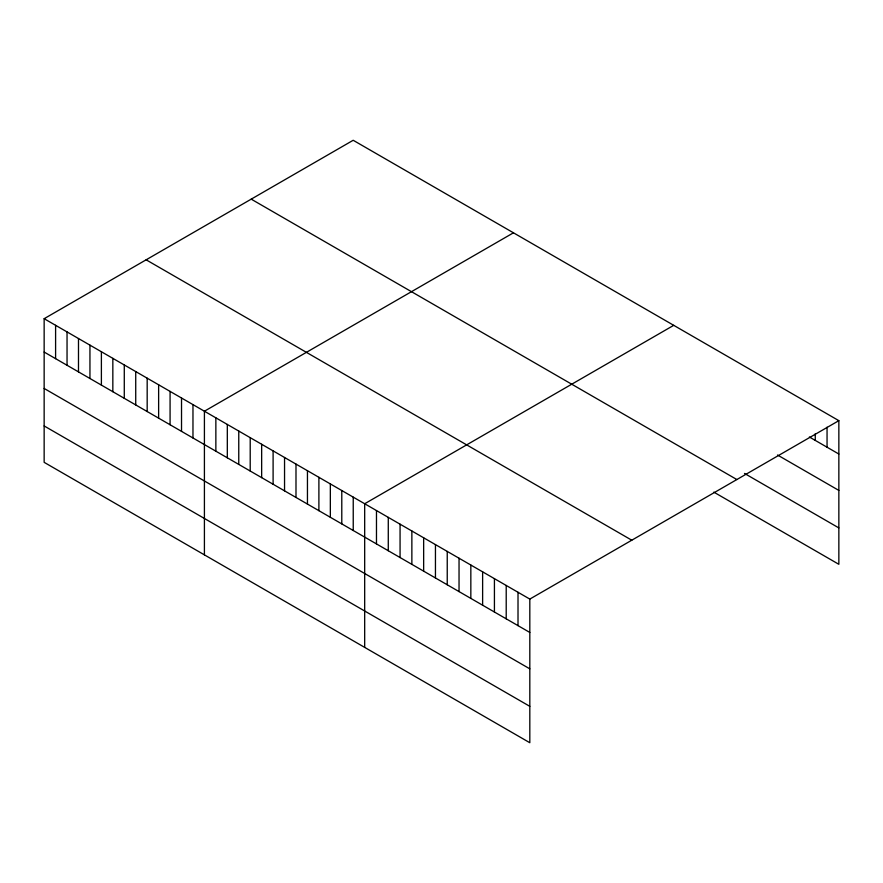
<?xml version="1.0" encoding="UTF-8"?>
<svg xmlns="http://www.w3.org/2000/svg" width="883" height="883" viewBox="0 0 883 883"><rect width="100%" height="100%" fill="white"/><g stroke="black" fill="none" stroke-linecap="round" stroke-linejoin="round"><path stroke-width="1.32" d="M44.15 318.697L529.811 599.082L529.811 742.724L44.15 462.339L44.15 318.697L353.189 140.276L838.85 420.661L838.85 564.303L713.828 492.129M513.465 232.803L204.414 411.224L204.414 554.866M673.729 325.33L364.679 503.751L364.679 647.394M529.811 599.082L838.85 420.661M809.369 436.997L838.85 454.028M777.515 455.01L838.85 490.418M744.49 473.431L838.85 527.913M251.213 199.15L736.864 479.546M146.137 259.812L631.786 540.208M44.15 352.052L529.811 632.449M44.15 388.454L529.811 668.839M44.15 425.948L529.811 706.334M827.051 427.195L827.051 447.217M815.263 433.73L815.263 440.407M518.012 592.272L518.012 625.639M506.213 585.462L506.213 618.828M494.425 578.663L494.425 612.018M482.626 571.853L482.626 605.208M470.838 565.043L470.838 598.398M459.039 558.233L459.039 591.588M447.239 551.422L447.239 584.778M435.451 544.612L435.451 577.968M423.652 537.802L423.652 571.169M411.864 530.992L411.864 564.358M400.065 524.182L400.065 557.548M388.277 517.372L388.277 550.738M376.478 510.562L376.478 543.928M353.233 497.14L353.233 530.506M341.787 490.54L341.787 523.895M330.341 483.928L330.341 517.283M318.895 477.317L318.895 510.683M307.45 470.705L307.45 504.072M295.993 464.094L295.993 497.46M284.547 457.493L284.547 490.849M273.101 450.882L273.101 484.237M261.655 444.27L261.655 477.637M250.209 437.659L250.209 471.025M238.763 431.047L238.763 464.414M227.317 424.447L227.317 457.802M215.86 417.836L215.86 451.191M192.969 404.613L192.969 437.979M181.523 398.001L181.523 431.368M170.077 391.401L170.077 424.756M158.631 384.789L158.631 418.145M147.174 378.178L147.174 411.544M135.728 371.566L135.728 404.933M124.282 364.955L124.282 398.321M112.836 358.355L112.836 391.71M101.39 351.743L101.39 385.098M89.945 345.132L89.945 378.498M78.488 338.52L78.488 371.886M67.042 331.909L67.042 365.275M55.596 325.308L55.596 358.664"/></g></svg>
